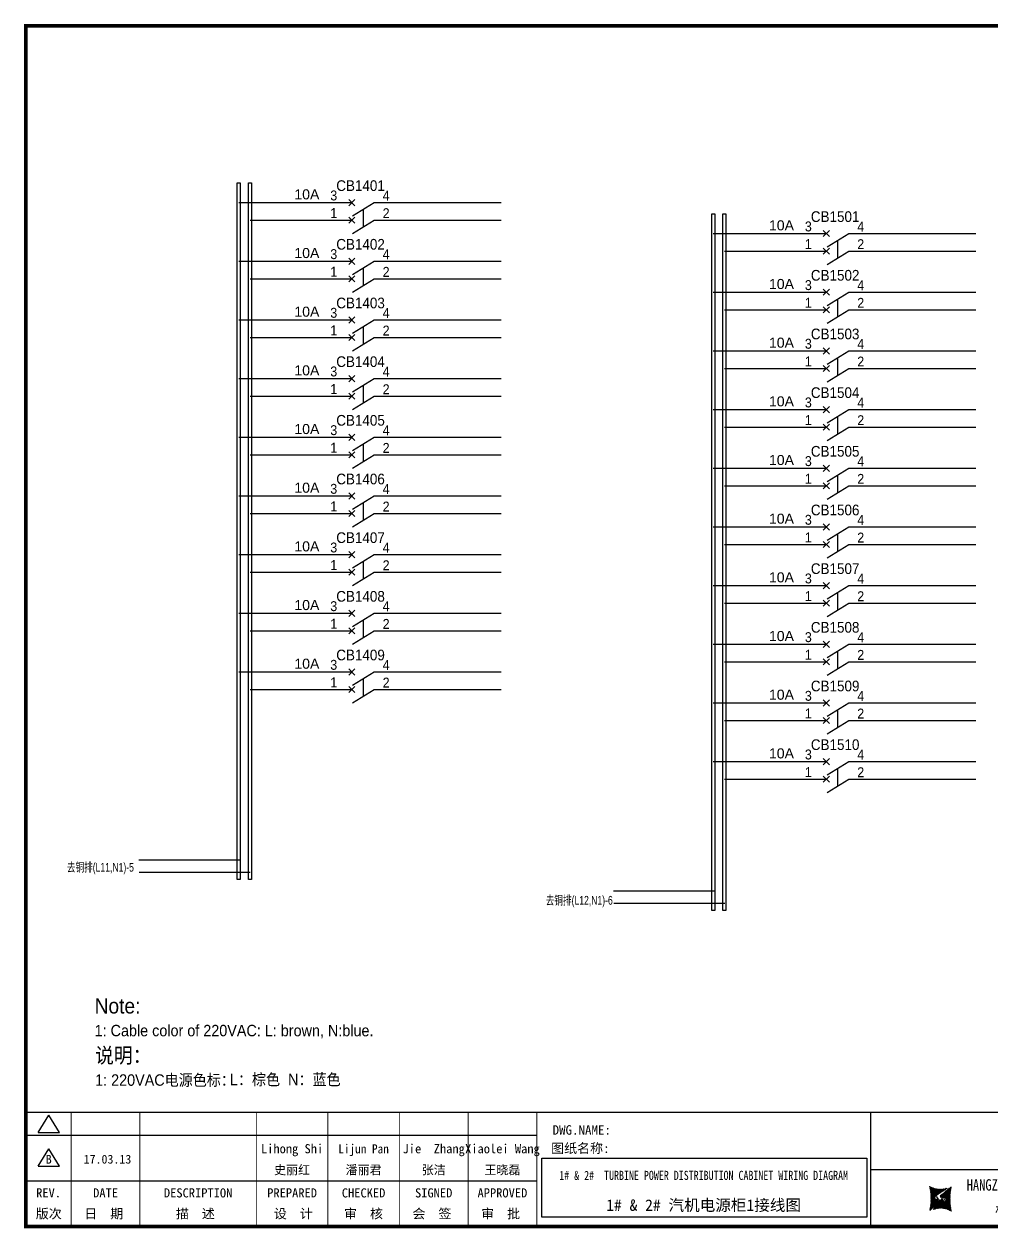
# Model space of a CAD drawing. Extents: x 81444 to 119867, y -54538 to -28747.
# Drawn here: x 101457 to 103995, y -41299 to -38137 of the extents above; entities that cross this region are included whole.
import ezdxf
from ezdxf.enums import TextEntityAlignment as Align
from ezdxf.lldxf.tags import DXFTag

# ---------------------------------------------------------------- set-up
doc = ezdxf.new("R2010")
doc.units = 0
doc.header["$LTSCALE"] = 100
doc.header["$MEASUREMENT"] = 0
for name, color, linetype in [('t', 1, 'Continuous'), ('标准图框及表格', 7, 'Continuous'), ('空气开关', 7, 'Continuous')]:
    doc.layers.add(name, color=color, linetype=linetype)
doc.styles.add('HZ', font='arial.ttf', dxfattribs={"width": 0.7})
doc.styles.get("Standard").update_dxf_attribs({"font": ''})
doc.styles.get('Standard').set_extended_font_data('SimSun')
tags = doc.linetypes.add('CENTER', pattern=[2, 1.25, -0.25, 0.25, -0.25]).pattern_tags.tags
tags[10:11] = [DXFTag(74, 4), DXFTag(75, 0), DXFTag(340, '0'), DXFTag(46, 1.0), DXFTag(50, 0.0), DXFTag(44, 0.0), DXFTag(45, 0.0)]
tags[8:9] = [DXFTag(74, 4), DXFTag(75, 0), DXFTag(340, '0'), DXFTag(46, 1.0), DXFTag(50, 0.0), DXFTag(44, 0.0), DXFTag(45, 0.0)]
tags[6:7] = [DXFTag(74, 4), DXFTag(75, 0), DXFTag(340, '0'), DXFTag(46, 1.0), DXFTag(50, 0.0), DXFTag(44, 0.0), DXFTag(45, 0.0)]
tags[4:5] = [DXFTag(74, 4), DXFTag(75, 0), DXFTag(340, '0'), DXFTag(46, 1.0), DXFTag(50, 0.0), DXFTag(44, 0.0), DXFTag(45, 0.0)]
pattern_1 = [(45, (0, 0), (-0.736262898216564, 0.7362628982165641), [])]

# ---------------------------------------------------------------- blocks, each defined once
blk = doc.blocks.new('供电端子')
at = {"style": 'HZ', "width": 0.7}
blk.add_attdef('供电端子', (0, 0), '', height=17, dxfattribs=at)
blk = doc.blocks.new('图框')
at = {"layer": '标准图框及表格'}
h = blk.add_hatch(dxfattribs=at)
h.set_pattern_fill('ANSI31', color=5, scale=8.329863809039892, style=0)
h.set_pattern_definition(pattern_1)
edge = h.paths.add_edge_path()
edge.add_arc((2399.257256036391, -2998.153851416566), 55.18534773488954, 238.1092081981581, 291.6531626184834)
edge.add_line((2419.619937407027, -3049.445018414634), (2388.525499730735, -3070.242821799802))
edge.add_arc((2238.907377712399, -3078.328790578547), 135.3602868968974, 346.3915348661821, 374.2500326978034)
edge.add_line((2370.467593623529, -3110.177132109857), (2397.50623789792, -3087.85242802291))
edge.add_line((2391.339199201146, -3080.281448750429), (2396.143986595598, -3080.898839897796))
edge.add_spline(control_points=[(2397.470018868538, -3087.887634953957), (2398.35948137939, -3087.023080631327), (2399.970992452319, -3085.456697735681), (2399.869182150054, -3081.252294174519), (2397.426500162081, -3081.012803431273), (2396.121921064187, -3080.884897048199)], knot_values=[0, 0, 0, 0, 6.844331067525468, 12.40042740766005, 18.76924275352248, 18.76924275352248, 18.76924275352248, 18.76924275352248], weights=[1, 1, 1, 1, 1, 1], degree=3, periodic=0)
edge.add_spline(control_points=[(2388.515363058686, -3070.265433304907), (2387.789374929038, -3070.86905758363), (2386.478198365832, -3071.959237952229), (2385.544096281083, -3073.38263759949), (2385.127199159644, -3074.017912079413)], knot_values=[0, 0, 0, 0, 5.253673658024614, 9.488438564008057, 9.488438564008057, 9.488438564008057, 9.488438564008057], weights=[1, 1, 1, 1, 1], degree=3, periodic=0)
edge.add_spline(control_points=[(2386.272665588534, -3072.281716856574), (2385.721471206634, -3072.905523096015), (2384.632427465753, -3074.386714445929), (2384.912828655535, -3077.72895088909), (2387.858851342782, -3079.895552619193), (2390.185443934519, -3080.145534927004), (2391.314573401905, -3080.266855002868)], knot_values=[10.66597461496156, 10.66597461496156, 10.66597461496156, 10.66597461496156, 18.97770399508879, 28.89455822145742, 41.119553648298, 52.64692538081317, 52.64692538081317, 52.64692538081317, 52.64692538081317], weights=[1, 1, 1, 1, 1, 1, 1], degree=3, periodic=0)
h = blk.add_hatch(dxfattribs=at)
h.set_pattern_fill('ANSI31', color=3, scale=8.329863809039892, style=0)
h.set_pattern_definition(pattern_1)
edge = h.paths.add_edge_path()
edge.add_line((2402.469732125144, -3075.776359090531), (2407.706041465404, -3076.440586092609))
edge.add_spline(control_points=[(2401.044493204623, -3068.769946203269), (2400.155030693568, -3069.634500525768), (2398.543519620813, -3071.200883421574), (2398.645329922932, -3075.40528698259), (2401.088011911052, -3075.644777725895), (2402.392591008975, -3075.772684108895)], knot_values=[0, 0, 0, 0, 6.844331067526932, 12.40042740766158, 18.76924275352342, 18.76924275352342, 18.76924275352342, 18.76924275352342], weights=[1, 1, 1, 1, 1, 1], degree=3, periodic=0)
edge.add_line((2428.046918449632, -3046.480449047325), (2401.008274175249, -3068.805153134272))
edge.add_spline(control_points=[(2412.625169549749, -3083.918607966574), (2413.015644598316, -3083.422785431954), (2413.86377905187, -3082.052674005965), (2413.601683417044, -3078.928630268005), (2410.655660730175, -3076.762028538062), (2408.329068138031, -3076.512046230251), (2407.199938671052, -3076.390726154226)], knot_values=[12.65408913243743, 12.65408913243743, 12.65408913243743, 12.65408913243743, 18.97770399508879, 28.89455822145742, 41.119553648298, 52.64692538081317, 52.64692538081317, 52.64692538081317, 52.64692538081317], weights=[1, 1, 1, 1, 1, 1, 1], degree=3, periodic=0)
edge.add_line((2411.626283690712, -3084.975693399283), (2412.781242849298, -3083.732051979769))
edge.add_line((2410.021343801694, -3086.399138189481), (2411.626283690712, -3084.975693399414))
edge.add_line((2378.894574665755, -3107.212562742519), (2409.989012342048, -3086.414759357351))
edge.add_arc((2399.257256036391, -3158.503729740543), 55.18534773488965, 58.10920819815809, 111.6531626184834)
edge.add_arc((2559.607134360383, -3078.328790578547), 135.360286896897, 166.3915348661823, 194.2500326978024)
at = {"color": 7}
for p, q in [((2215.642035047145, -2851.581424744189), (2215.642035047145, -3151.581424744189)), ((3115.642035047145, -2851.581424744189), (3115.642035047145, -3151.581424744189)), ((0, -2911.581424744189), (1340.158172602998, -2911.581424744189)), ((2215.642035047145, -3001.581424744189), (3115.642035047145, -3001.581424744189)), ((3115.642035047145, -3001.581424744189), (4115.642035047145, -3001.581424744189)), ((3791.785572043125, -3001.581424744189), (3791.785572043125, -3151.581424744189)), ((0, -3031.581424744189), (1340.158172602998, -3031.581424744189)), ((4115.642035047145, -3076.581424744189), (3115.642035047145, -3076.581424744189))]:
    blk.add_line(p, q, dxfattribs=at)
at = {"color": 7, "const_width": 3}
blk.add_lwpolyline([(4115.642035047145, -2851.581424744189), (0, -2851.581424744189)], dxfattribs=at)
at = {"layer": 't', "color": 7}
for p, q in [((31.94938321653171, -2904.992613363662), (59.89920926059131, -2859.122325316828)), ((87.8490353046218, -2904.992613363662), (59.89920926059131, -2859.122325316828)), ((31.94938321653171, -2904.992613363662), (87.8490353046218, -2904.992613363662)), ((31.94938321653171, -2992.977239491032), (59.89920926059131, -2947.106951444141)), ((87.8490353046218, -2992.977239491032), (59.89920926059131, -2947.106951444141)), ((31.94938321653171, -2992.977239491032), (87.8490353046218, -2992.977239491032))]:
    blk.add_line(p, q, dxfattribs=at)
at = {"layer": 't', "color": 7, "const_width": 9.61519705431492}
blk.add_lwpolyline([(4115.642035047145, -3151.581424744189), (4115.642035047145, 0), (0, 0), (0, -3151.581424744189)], close=True, dxfattribs=at)
at = {"layer": 't', "color": 7, "const_width": 2.40379926357873}
for points in [[(118.7653193609731, -2852.783324375967), (118.7653193609731, -3151.581424744189)], [(299.0502641293569, -2852.783324375967), (299.0502641293569, -3151.581424744189)], [(604.3883150879992, -2852.783324375967), (604.3883150879992, -3156.41304604568)], [(791.9882990770857, -2852.783324375967), (791.9882990770857, -3156.41304604568)], [(979.588283066143, -2852.783324375967), (979.588283066143, -3156.41304604568)], [(1159.873227834585, -2852.783324375967), (1159.873227834585, -3156.41304604568)], [(1340.158172602998, -2852.783324375967), (1340.158172602998, -3156.41304604568)]]:
    blk.add_lwpolyline(points, dxfattribs=at)
at = {"color": 7, "linetype": 'CENTER'}
for s, height, p in [('图纸编号：', 24, (3125.2212882557, -3066.664538382978)), ('杭州和利时自动化有限公司', 27, (2542.549152440595, -3121.114498389041)), ('文档号：', 24, (3124.032392707933, -3138.728717091954))]:
    blk.add_text(s, height=height, dxfattribs=at).set_placement(p)
at = {"color": 7, "flags": 8}
for tag, p, height in [('DWG.NAME:', (1381.636459220965, -2910.37952511241), 25), ('PROJECTNAME:', (3125.480185663539, -2912.807924402037), 24), ('PROJECTNAME：', (3339.10867075545, -2913.108539231762), 25), ('DWG.NO.:', (3128.186172261583, -3030.402470643486), 24), ('图纸编号', (3315.362718925957, -3052.404678158069), 24), ('FILENO.:', (3128.672545599984, -3106.104124450346), 24), ('文档号', (3317.726365529132, -3124.132485953713), 24)]:
    blk.add_attdef(tag, p, '', height=height, dxfattribs=at)
for tag, height, p in [('RENLIU', 24, (698.1883070825425, -2950.380597809435)), ('SHUFENWANG', 24, (885.7882910716289, -2950.380597809435)), ('FANGHOU', 24, (1069.730755450379, -2950.380597809435)), ('DANDANLI', 24, (1250.015700218792, -2950.380597809435)), ('A', 23, (59.89920926059131, -2974.881554149018)), ('设计时间', 23, (213.8658221408186, -2974.881554149018)), ('刘仁', 23, (698.1883070825425, -3002.188376027443)), ('王姝芬', 23, (885.7882910716289, -3002.188376027443)), ('侯方', 23, (1069.730755450379, -3002.188376027443)), ('李丹丹', 23, (1250.015700218792, -3002.188376027443)), ('#10STATIONONTROLCABINETCOVER', 30, (1777.900103825072, -3017.182374560078)), ('PAGEXOFX', 24, (3953.713803545135, -3039.081424744189)), ('REV.', 24, (59.38265968048654, -3063.048954873535)), ('DATE', 24, (208.907791745165, -3063.048954873535)), ('DESCRIPTION', 24, (451.7192896086781, -3063.048954873535)), ('PREPARED', 24, (698.1883070825425, -3063.048954873535)), ('CHECKED', 24, (885.7882910716144, -3063.048954873535)), ('SIGNED', 24, (1069.730755450364, -3063.048954873535)), ('APPROVED', 24, (1250.015700218792, -3063.048954873535)), ('图纸名称', 30, (1777.900103825072, -3094.695064044037)), ('第几页共几页', 24, (3953.713803545135, -3114.081424744189))]:
    blk.add_attdef(tag, text='', height=height, dxfattribs=at).set_placement(p, align=Align.MIDDLE)
for tag, p in [('图纸名称:', (1377.81237181677, -2965.923337057193)), ('项目名称：', (3121.562334825969, -2984.305160940257)), ('项目名称：', (3325.036680579346, -2984.305160940257))]:
    blk.add_attdef(tag, text='', height=25, dxfattribs=at).set_placement(p, align=Align.BOTTOM_LEFT)
at = {"color": 7, "width": 0.8, "flags": 8}
blk.add_attdef('HANGZHOUHOLLYSYSAUTOMATIONCO.,LTD.', text='', height=24, dxfattribs=at).set_placement((2770.082304289484, -3045.714803244191), align=Align.MIDDLE)
at = {"layer": 't', "color": 7}
for s, p in [('版次', (59.89920926059131, -3117.600441270843)), ('日  期', (204.1999693705875, -3117.600441270843)), ('描  述', (444.4895954714448, -3117.600441270843)), ('设  计', (701.4970341851513, -3117.600441270843)), ('审  核', (885.5947788425256, -3117.600441270843)), ('会  签', (1065.022933075787, -3117.600441270843)), ('审  批', (1245.3078778442, -3117.600441270843))]:
    blk.add_text(s, height=25, dxfattribs=at).set_placement(p, align=Align.MIDDLE_CENTER)
at = {"layer": '标准图框及表格', "color": 5, "style": 'HZ'}
for s, p in [('pgqh', (2373.884875617339, -3059.677228196226)), ('hollilas', (2374.051901626051, -3085.968484618272))]:
    blk.add_text(s, height=5.205656721233694, dxfattribs=at).set_placement(p)
at = {"layer": '标准图框及表格', "color": 3, "style": 'HZ'}
for s, height, p in [('auto', 8.676094535389492, (2400.907127263781, -3074.200036411981)), ('hollysys', 4.338047267694746, (2402.5381050141, -3099.731461394062))]:
    blk.add_text(s, height=height, dxfattribs=at).set_placement(p)

msp = doc.modelspace()

# ---------------------------------------------------------------- linework, layer by layer
at = {"color": 43}
for p, q in [((102019.5093074086, -38605.18934319676), (102316.1739210378, -38605.18934319676)), ((102374.727652349, -38605.18934319676), (102708.4231144952, -38605.18934319676)), ((103264.572874324, -38686.52384949286), (103561.2374879533, -38686.52384949286)), ((103619.7912192644, -38686.52384949286), (103953.4866814107, -38686.52384949286)), ((102019.5093074086, -38759.18934319676), (102316.1739210378, -38759.18934319676)), ((102374.727652349, -38759.18934319676), (102708.4231144952, -38759.18934319676)), ((103264.572874324, -38840.52384949286), (103561.2374879533, -38840.52384949286)), ((103619.7912192644, -38840.52384949286), (103953.4866814107, -38840.52384949286)), ((102019.5093074086, -38913.18934319676), (102316.1739210378, -38913.18934319676)), ((102374.727652349, -38913.18934319676), (102708.4231144952, -38913.18934319676)), ((103264.572874324, -38994.52384949286), (103561.2374879533, -38994.52384949286)), ((103619.7912192644, -38994.52384949286), (103953.4866814107, -38994.52384949286)), ((102019.5093074086, -39067.18934319676), (102316.1739210378, -39067.18934319676)), ((102374.727652349, -39067.18934319676), (102708.4231144952, -39067.18934319676)), ((103264.572874324, -39148.52384949286), (103561.2374879533, -39148.52384949286)), ((103619.7912192644, -39148.52384949286), (103953.4866814107, -39148.52384949286)), ((102019.5093074086, -39221.18934319676), (102316.1739210378, -39221.18934319676)), ((102374.727652349, -39221.18934319676), (102708.4231144952, -39221.18934319676)), ((103264.572874324, -39302.52384949286), (103561.2374879533, -39302.52384949286)), ((103619.7912192644, -39302.52384949286), (103953.4866814107, -39302.52384949286)), ((102019.5093074086, -39375.18934319676), (102316.1739210378, -39375.18934319676)), ((102374.727652349, -39375.18934319676), (102708.4231144952, -39375.18934319676)), ((103264.572874324, -39456.52384949286), (103561.2374879533, -39456.52384949286)), ((103619.7912192644, -39456.52384949286), (103953.4866814107, -39456.52384949286)), ((102019.5093074086, -39529.18934319676), (102316.1739210378, -39529.18934319676)), ((102374.727652349, -39529.18934319676), (102708.4231144952, -39529.18934319676)), ((103264.572874324, -39610.52384949286), (103561.2374879533, -39610.52384949286)), ((103619.7912192644, -39610.52384949286), (103953.4866814107, -39610.52384949286)), ((102019.5093074086, -39683.18934319676), (102316.1739210378, -39683.18934319676)), ((102374.727652349, -39683.18934319676), (102708.4231144952, -39683.18934319676)), ((103264.572874324, -39764.52384949286), (103561.2374879533, -39764.52384949286)), ((103619.7912192644, -39764.52384949286), (103953.4866814107, -39764.52384949286)), ((102019.5093074086, -39837.18934319676), (102316.1739210378, -39837.18934319676)), ((102374.727652349, -39837.18934319676), (102708.4231144952, -39837.18934319676)), ((103264.572874324, -39918.52384949286), (103561.2374879533, -39918.52384949286)), ((103619.7912192644, -39918.52384949286), (103953.4866814107, -39918.52384949286)), ((103264.572874324, -40072.52384949286), (103561.2374879533, -40072.52384949286)), ((103619.7912192644, -40072.52384949286), (103953.4866814107, -40072.52384949286)), ((101757.3161210009, -40330.17401503368), (102023.8247601849, -40330.17401503368)), ((103002.3796879164, -40411.50852132979), (103268.8883271004, -40411.50852132979))]:
    msp.add_line(p, q, dxfattribs=at)
at = {"color": 6}
for p, q in [((102324.2657998851, -38613.2812220441), (102308.0820421905, -38597.09746434943)), ((102308.0820421905, -38613.2812220441), (102324.2657998851, -38597.09746434943)), ((102318.2559774128, -38639.97732937439), (102374.727652349, -38605.18934319676)), ((102308.0820421905, -38659.3928574756), (102324.2657998851, -38643.20909978093)), ((102324.2657998851, -38659.3928574756), (102308.0820421905, -38643.20909978093)), ((102318.2559774128, -38686.08896480589), (102374.727652349, -38651.30097862826)), ((103569.3293668006, -38694.6157283402), (103553.1456091059, -38678.43197064553)), ((103553.1456091059, -38694.6157283402), (103569.3293668006, -38678.43197064553)), ((103563.3195443283, -38721.31183567049), (103619.7912192644, -38686.52384949286)), ((103553.1456091059, -38740.7273637717), (103569.3293668006, -38724.54360607703)), ((103569.3293668006, -38740.7273637717), (103553.1456091059, -38724.54360607703)), ((103563.3195443283, -38767.423471102), (103619.7912192644, -38732.63548492437)), ((102324.2657998851, -38767.2812220441), (102308.0820421905, -38751.09746434943)), ((102308.0820421905, -38767.2812220441), (102324.2657998851, -38751.09746434943)), ((102318.2559774128, -38793.97732937439), (102374.727652349, -38759.18934319676)), ((102324.2657998851, -38813.3928574756), (102308.0820421905, -38797.20909978093)), ((102308.0820421905, -38813.3928574756), (102324.2657998851, -38797.20909978093)), ((102318.2559774128, -38840.08896480589), (102374.727652349, -38805.30097862826)), ((103569.3293668006, -38848.6157283402), (103553.1456091059, -38832.43197064553)), ((103553.1456091059, -38848.6157283402), (103569.3293668006, -38832.43197064553)), ((103563.3195443283, -38875.31183567049), (103619.7912192644, -38840.52384949286)), ((103569.3293668006, -38894.7273637717), (103553.1456091059, -38878.54360607703)), ((103553.1456091059, -38894.7273637717), (103569.3293668006, -38878.54360607703)), ((103563.3195443283, -38921.423471102), (103619.7912192644, -38886.63548492437)), ((102308.0820421905, -38921.2812220441), (102324.2657998851, -38905.09746434943)), ((102324.2657998851, -38921.2812220441), (102308.0820421905, -38905.09746434943)), ((102318.2559774128, -38947.97732937439), (102374.727652349, -38913.18934319676)), ((102308.0820421905, -38967.3928574756), (102324.2657998851, -38951.20909978093)), ((102324.2657998851, -38967.3928574756), (102308.0820421905, -38951.20909978093)), ((102318.2559774128, -38994.08896480589), (102374.727652349, -38959.30097862826)), ((103553.1456091059, -39002.6157283402), (103569.3293668006, -38986.43197064553)), ((103569.3293668006, -39002.6157283402), (103553.1456091059, -38986.43197064553)), ((103563.3195443283, -39029.31183567049), (103619.7912192644, -38994.52384949286)), ((103553.1456091059, -39048.7273637717), (103569.3293668006, -39032.54360607703)), ((103569.3293668006, -39048.7273637717), (103553.1456091059, -39032.54360607703)), ((103563.3195443283, -39075.423471102), (103619.7912192644, -39040.63548492437)), ((102324.2657998851, -39075.2812220441), (102308.0820421905, -39059.09746434943)), ((102308.0820421905, -39075.2812220441), (102324.2657998851, -39059.09746434943)), ((102318.2559774128, -39101.97732937439), (102374.727652349, -39067.18934319676)), ((102324.2657998851, -39121.3928574756), (102308.0820421905, -39105.20909978093)), ((102308.0820421905, -39121.3928574756), (102324.2657998851, -39105.20909978093)), ((102318.2559774128, -39148.08896480589), (102374.727652349, -39113.30097862826)), ((103569.3293668006, -39156.6157283402), (103553.1456091059, -39140.43197064553)), ((103553.1456091059, -39156.6157283402), (103569.3293668006, -39140.43197064553)), ((103563.3195443283, -39183.31183567049), (103619.7912192644, -39148.52384949286)), ((102308.0820421905, -39229.2812220441), (102324.2657998851, -39213.09746434943)), ((102324.2657998851, -39229.2812220441), (102308.0820421905, -39213.09746434943)), ((103569.3293668006, -39202.7273637717), (103553.1456091059, -39186.54360607703)), ((103553.1456091059, -39202.7273637717), (103569.3293668006, -39186.54360607703)), ((103563.3195443283, -39229.423471102), (103619.7912192644, -39194.63548492437)), ((102318.2559774128, -39255.97732937439), (102374.727652349, -39221.18934319676)), ((102308.0820421905, -39275.3928574756), (102324.2657998851, -39259.20909978093)), ((102324.2657998851, -39275.3928574756), (102308.0820421905, -39259.20909978093)), ((102318.2559774128, -39302.08896480589), (102374.727652349, -39267.30097862826)), ((103553.1456091059, -39310.6157283402), (103569.3293668006, -39294.43197064553)), ((103569.3293668006, -39310.6157283402), (103553.1456091059, -39294.43197064553)), ((103563.3195443283, -39337.31183567049), (103619.7912192644, -39302.52384949286)), ((102324.2657998851, -39383.2812220441), (102308.0820421905, -39367.09746434943)), ((102308.0820421905, -39383.2812220441), (102324.2657998851, -39367.09746434943)), ((103553.1456091059, -39356.7273637717), (103569.3293668006, -39340.54360607703)), ((103569.3293668006, -39356.7273637717), (103553.1456091059, -39340.54360607703)), ((103563.3195443283, -39383.423471102), (103619.7912192644, -39348.63548492437)), ((102318.2559774128, -39409.97732937439), (102374.727652349, -39375.18934319676)), ((102324.2657998851, -39429.3928574756), (102308.0820421905, -39413.20909978093)), ((102308.0820421905, -39429.3928574756), (102324.2657998851, -39413.20909978093)), ((102318.2559774128, -39456.08896480589), (102374.727652349, -39421.30097862826)), ((103569.3293668006, -39464.6157283402), (103553.1456091059, -39448.43197064553)), ((103553.1456091059, -39464.6157283402), (103569.3293668006, -39448.43197064553)), ((103563.3195443283, -39491.31183567049), (103619.7912192644, -39456.52384949286)), ((103569.3293668006, -39510.7273637717), (103553.1456091059, -39494.54360607703)), ((103553.1456091059, -39510.7273637717), (103569.3293668006, -39494.54360607703)), ((102324.2657998851, -39537.2812220441), (102308.0820421905, -39521.09746434943)), ((102308.0820421905, -39537.2812220441), (102324.2657998851, -39521.09746434943)), ((102318.2559774128, -39563.97732937439), (102374.727652349, -39529.18934319676)), ((103563.3195443283, -39537.423471102), (103619.7912192644, -39502.63548492437)), ((102324.2657998851, -39583.3928574756), (102308.0820421905, -39567.20909978093)), ((102308.0820421905, -39583.3928574756), (102324.2657998851, -39567.20909978093)), ((102318.2559774128, -39610.08896480589), (102374.727652349, -39575.30097862826)), ((103569.3293668006, -39618.6157283402), (103553.1456091059, -39602.43197064553)), ((103553.1456091059, -39618.6157283402), (103569.3293668006, -39602.43197064553)), ((103563.3195443283, -39645.31183567049), (103619.7912192644, -39610.52384949286)), ((103569.3293668006, -39664.7273637717), (103553.1456091059, -39648.54360607703)), ((103553.1456091059, -39664.7273637717), (103569.3293668006, -39648.54360607703)), ((103563.3195443283, -39691.423471102), (103619.7912192644, -39656.63548492437)), ((102308.0820421905, -39691.2812220441), (102324.2657998851, -39675.09746434943)), ((102324.2657998851, -39691.2812220441), (102308.0820421905, -39675.09746434943)), ((102318.2559774128, -39717.97732937439), (102374.727652349, -39683.18934319676)), ((102308.0820421905, -39737.3928574756), (102324.2657998851, -39721.20909978093)), ((102324.2657998851, -39737.3928574756), (102308.0820421905, -39721.20909978093)), ((102318.2559774128, -39764.08896480589), (102374.727652349, -39729.30097862826)), ((103553.1456091059, -39772.6157283402), (103569.3293668006, -39756.43197064553)), ((103569.3293668006, -39772.6157283402), (103553.1456091059, -39756.43197064553)), ((103563.3195443283, -39799.31183567049), (103619.7912192644, -39764.52384949286)), ((103553.1456091059, -39818.7273637717), (103569.3293668006, -39802.54360607703)), ((103569.3293668006, -39818.7273637717), (103553.1456091059, -39802.54360607703)), ((103563.3195443283, -39845.423471102), (103619.7912192644, -39810.63548492437)), ((102324.2657998851, -39845.2812220441), (102308.0820421905, -39829.09746434943)), ((102308.0820421905, -39845.2812220441), (102324.2657998851, -39829.09746434943)), ((102318.2559774128, -39871.97732937439), (102374.727652349, -39837.18934319676)), ((102324.2657998851, -39891.3928574756), (102308.0820421905, -39875.20909978093)), ((102308.0820421905, -39891.3928574756), (102324.2657998851, -39875.20909978093)), ((102318.2559774128, -39918.08896480589), (102374.727652349, -39883.30097862826)), ((103569.3293668006, -39926.6157283402), (103553.1456091059, -39910.43197064553)), ((103553.1456091059, -39926.6157283402), (103569.3293668006, -39910.43197064553)), ((103563.3195443283, -39953.31183567049), (103619.7912192644, -39918.52384949286)), ((103569.3293668006, -39972.7273637717), (103553.1456091059, -39956.54360607703)), ((103553.1456091059, -39972.7273637717), (103569.3293668006, -39956.54360607703)), ((103563.3195443283, -39999.423471102), (103619.7912192644, -39964.63548492437)), ((103569.3293668006, -40080.6157283402), (103553.1456091059, -40064.43197064553)), ((103553.1456091059, -40080.6157283402), (103569.3293668006, -40064.43197064553)), ((103563.3195443283, -40107.31183567049), (103619.7912192644, -40072.52384949286)), ((103569.3293668006, -40126.7273637717), (103553.1456091059, -40110.54360607703)), ((103553.1456091059, -40126.7273637717), (103569.3293668006, -40110.54360607703)), ((103563.3195443283, -40153.423471102), (103619.7912192644, -40118.63548492437))]:
    msp.add_line(p, q, dxfattribs=at)
at = {"color": 5}
for p, q in [((102049.2093074086, -38651.30097862826), (102316.1739210378, -38651.30097862826)), ((102374.727652349, -38651.30097862826), (102707.83346483, -38651.30097862826)), ((103294.2728743241, -38732.63548492437), (103561.2374879533, -38732.63548492437)), ((103619.7912192644, -38732.63548492437), (103952.8970317455, -38732.63548492437)), ((102049.2093074086, -38805.30097862826), (102316.1739210378, -38805.30097862826)), ((102374.727652349, -38805.30097862826), (102707.83346483, -38805.30097862826)), ((103294.2728743241, -38886.63548492437), (103561.2374879533, -38886.63548492437)), ((103619.7912192644, -38886.63548492437), (103952.8970317455, -38886.63548492437)), ((102049.2093074086, -38959.30097862826), (102316.1739210378, -38959.30097862826)), ((102374.727652349, -38959.30097862826), (102707.83346483, -38959.30097862826)), ((103294.2728743241, -39040.63548492437), (103561.2374879533, -39040.63548492437)), ((103619.7912192644, -39040.63548492437), (103952.8970317455, -39040.63548492437)), ((102049.2093074086, -39113.30097862826), (102316.1739210378, -39113.30097862826)), ((102374.727652349, -39113.30097862826), (102707.83346483, -39113.30097862826)), ((103294.2728743241, -39194.63548492437), (103561.2374879533, -39194.63548492437)), ((103619.7912192644, -39194.63548492437), (103952.8970317455, -39194.63548492437)), ((102049.2093074086, -39267.30097862826), (102316.1739210378, -39267.30097862826)), ((102374.727652349, -39267.30097862826), (102707.83346483, -39267.30097862826)), ((103294.2728743241, -39348.63548492437), (103561.2374879533, -39348.63548492437)), ((103619.7912192644, -39348.63548492437), (103952.8970317455, -39348.63548492437)), ((102049.2093074086, -39421.30097862826), (102316.1739210378, -39421.30097862826)), ((102374.727652349, -39421.30097862826), (102707.83346483, -39421.30097862826)), ((103294.2728743241, -39502.63548492437), (103561.2374879533, -39502.63548492437)), ((103619.7912192644, -39502.63548492437), (103952.8970317455, -39502.63548492437)), ((102049.2093074086, -39575.30097862826), (102316.1739210378, -39575.30097862826)), ((102374.727652349, -39575.30097862826), (102707.83346483, -39575.30097862826)), ((103294.2728743241, -39656.63548492437), (103561.2374879533, -39656.63548492437)), ((103619.7912192644, -39656.63548492437), (103952.8970317455, -39656.63548492437)), ((102049.2093074086, -39729.30097862826), (102316.1739210378, -39729.30097862826)), ((102374.727652349, -39729.30097862826), (102707.83346483, -39729.30097862826)), ((103294.2728743241, -39810.63548492437), (103561.2374879533, -39810.63548492437)), ((103619.7912192644, -39810.63548492437), (103952.8970317455, -39810.63548492437)), ((102049.2093074086, -39883.30097862826), (102316.1739210378, -39883.30097862826)), ((102374.727652349, -39883.30097862826), (102707.83346483, -39883.30097862826)), ((103294.2728743241, -39964.63548492437), (103561.2374879533, -39964.63548492437)), ((103619.7912192644, -39964.63548492437), (103952.8970317455, -39964.63548492437)), ((103294.2728743241, -40118.63548492437), (103561.2374879533, -40118.63548492437)), ((103619.7912192644, -40118.63548492437), (103952.8970317455, -40118.63548492437)), ((101758.7796552427, -40362.60628810247), (102049.3775868253, -40362.60628810247)), ((103003.8432221582, -40443.94079439857), (103294.4411537407, -40443.94079439857))]:
    msp.add_line(p, q, dxfattribs=at)
at = {"color": 43}
for points in [[(102023.4965937322, -38553.48934319678), (102023.4965937322, -40382.31732063084), (102015.6593074086, -40382.31732063084), (102015.6593074086, -38553.48934319678)], [(103268.5601606477, -38634.82384949288), (103268.5601606477, -40463.65182692694), (103260.7228743241, -40463.65182692694), (103260.7228743241, -38634.82384949288)]]:
    msp.add_lwpolyline(points, close=True, dxfattribs=at)
at = {"color": 5}
for points in [[(102052.6465937322, -38553.48934319678), (102052.6465937322, -40382.31732063084), (102044.8093074085, -40382.31732063084), (102044.8093074085, -38553.48934319678)], [(103297.7101606477, -38634.82384949288), (103297.7101606477, -40463.65182692694), (103289.872874324, -40463.65182692694), (103289.872874324, -38634.82384949288)]]:
    msp.add_lwpolyline(points, close=True, dxfattribs=at)
at = {"color": 1}
msp.add_lwpolyline([(102814.9016762223, -41113.72265671054), (103667.4187562214, -41113.72265671054), (103667.4187562214, -41268.67694909972), (102814.9016762223, -41268.67694909972)], close=True, dxfattribs=at)
at = {"layer": '空气开关', "color": 6}
for p, q in [((102346.4918148809, -38668.69497171706), (102346.4918148809, -38622.58333628559)), ((103591.5553817964, -38750.02947801317), (103591.5553817964, -38703.91784258169)), ((102346.4918148809, -38822.69497171706), (102346.4918148809, -38776.58333628559)), ((103591.5553817964, -38904.02947801317), (103591.5553817964, -38857.91784258169)), ((102346.4918148809, -38976.69497171706), (102346.4918148809, -38930.58333628559)), ((103591.5553817964, -39058.02947801317), (103591.5553817964, -39011.91784258169)), ((102346.4918148809, -39130.69497171706), (102346.4918148809, -39084.58333628559)), ((103591.5553817964, -39212.02947801317), (103591.5553817964, -39165.91784258169)), ((102346.4918148809, -39284.69497171706), (102346.4918148809, -39238.58333628559)), ((103591.5553817964, -39366.02947801317), (103591.5553817964, -39319.91784258169)), ((102346.4918148809, -39438.69497171706), (102346.4918148809, -39392.58333628559)), ((103591.5553817964, -39520.02947801317), (103591.5553817964, -39473.91784258169)), ((102346.4918148809, -39592.69497171706), (102346.4918148809, -39546.58333628559)), ((103591.5553817964, -39674.02947801317), (103591.5553817964, -39627.91784258169)), ((102346.4918148809, -39746.69497171706), (102346.4918148809, -39700.58333628559)), ((103591.5553817964, -39828.02947801317), (103591.5553817964, -39781.91784258169)), ((102346.4918148809, -39900.69497171706), (102346.4918148809, -39854.58333628559)), ((103591.5553817964, -39982.02947801317), (103591.5553817964, -39935.91784258169)), ((103591.5553817964, -40136.02947801317), (103591.5553817964, -40089.91784258169))]:
    msp.add_line(p, q, dxfattribs=at)

# ---------------------------------------------------------------- block references
at = {"color": 1}
ref = msp.add_blockref('图框', (101461.3288345702, -38141.47210821904), dxfattribs=at)
ref.add_attrib('第几页共几页', '第3页 共5页', dxfattribs={"color": 7, "height": 24, "flags": 8}).set_placement((105415.0426381154, -41255.55353296323), align=Align.MIDDLE)
ref.add_attrib('图纸编号', 'BHE-17020007/01 -C0-002-04', (104776.6915534962, -41193.87678637711), dxfattribs={"color": 7, "height": 24, "flags": 8})
ref.add_attrib('文档号', 'B17-P11-008837', (104779.0552000994, -41265.60459417275), dxfattribs={"color": 7, "height": 24, "flags": 8})
ref.add_attrib('图纸名称', '1# & 2# 汽机电源柜1接线图', dxfattribs={"color": 7, "height": 30, "flags": 8}).set_placement((103239.2289383953, -41236.16717226308), align=Align.MIDDLE)
ref.add_attrib('刘仁', '史丽红', dxfattribs={"color": 7, "height": 23, "flags": 8}).set_placement((102159.5171416528, -41143.66048424648), align=Align.MIDDLE)
ref.add_attrib('王姝芬', '潘丽君', dxfattribs={"color": 7, "height": 23, "flags": 8}).set_placement((102347.1171256419, -41143.66048424648), align=Align.MIDDLE)
ref.add_attrib('侯方', '张洁', dxfattribs={"color": 7, "height": 23, "flags": 8}).set_placement((102531.0595900206, -41143.66048424648), align=Align.MIDDLE)
ref.add_attrib('李丹丹', '王晓磊', dxfattribs={"color": 7, "height": 23, "flags": 8}).set_placement((102711.344534789, -41143.66048424648), align=Align.MIDDLE)
ref.add_attrib('设计时间', '17.03.13', dxfattribs={"color": 7, "height": 23, "flags": 8}).set_placement((101675.1946567111, -41116.35366236806), align=Align.MIDDLE)
ref.add_attrib('A', 'B', dxfattribs={"color": 7, "height": 23, "flags": 8}).set_placement((101521.2280438308, -41116.35366236806), align=Align.MIDDLE)
ref.add_attrib('REV.', 'REV.', dxfattribs={"color": 7, "height": 24, "flags": 8}).set_placement((101520.7114942507, -41204.52106309257), align=Align.MIDDLE)
ref.add_attrib('DATE', 'DATE', dxfattribs={"color": 7, "height": 24, "flags": 8}).set_placement((101670.2366263154, -41204.52106309257), align=Align.MIDDLE)
ref.add_attrib('DESCRIBE', 'DESCRIPTION', dxfattribs={"color": 7, "height": 24, "flags": 8}).set_placement((101913.0481241789, -41204.52106309257), align=Align.MIDDLE)
ref.add_attrib('PREPARE', 'PREPARED', dxfattribs={"color": 7, "height": 24, "flags": 8}).set_placement((102159.5171416528, -41204.52106309257), align=Align.MIDDLE)
ref.add_attrib('VERIFY', 'CHECKED', dxfattribs={"color": 7, "height": 24, "flags": 8}).set_placement((102347.1171256418, -41204.52106309257), align=Align.MIDDLE)
ref.add_attrib('SIGN', 'SIGNED', dxfattribs={"color": 7, "height": 24, "flags": 8}).set_placement((102531.0595900206, -41204.52106309257), align=Align.MIDDLE)
ref.add_attrib('APPROVER', 'APPROVED', dxfattribs={"color": 7, "height": 24, "flags": 8}).set_placement((102711.344534789, -41204.52106309257), align=Align.MIDDLE)
ref.add_attrib('RENLIU', 'Lihong Shi', dxfattribs={"color": 7, "height": 24, "flags": 8}).set_placement((102159.5171416528, -41091.85270602848), align=Align.MIDDLE)
ref.add_attrib('SHUFENWANG', 'Lijun Pan', dxfattribs={"color": 7, "height": 24, "width": 0.9, "flags": 8}).set_placement((102347.1171256419, -41091.85270602848), align=Align.MIDDLE)
ref.add_attrib('FANGHOU', 'Jie  Zhang', dxfattribs={"color": 7, "height": 24, "flags": 8}).set_placement((102531.0595900206, -41091.85270602848), align=Align.MIDDLE)
ref.add_attrib('DANDANLI', 'Xiaolei Wang', dxfattribs={"color": 7, "height": 24, "flags": 8}).set_placement((102711.344534789, -41091.85270602848), align=Align.MIDDLE)
ref.add_attrib('DWG.NAME:', 'DWG.NAME:', (102842.9652937912, -41051.85163333145), dxfattribs={"color": 7, "height": 25, "flags": 8})
ref.add_attrib('#10STATIONONTROLCABINETCOVER', '1# & 2#  TURBINE POWER DISTRIBUTION CABINET WIRING DIAGRAM', dxfattribs={"color": 7, "height": 24, "width": 0.8, "flags": 8}).set_placement((103239.2289383953, -41158.65448277911), align=Align.MIDDLE)
ref.add_attrib('图纸名称:', '图纸名称:', dxfattribs={"color": 7, "height": 25, "flags": 8}).set_placement((102839.141206387, -41107.39544527623), align=Align.BOTTOM_LEFT)
ref.add_attrib('HANGZHOUHOLLYSYSAUTOMATIONCO.,LTD', 'HANGZHOU HOLLYSYS AUTOMATION CO.,LTD.', dxfattribs={"color": 7, "height": 30, "width": 0.8, "flags": 8}).set_placement((104231.4111388597, -41187.18691146323), align=Align.MIDDLE)
ref.add_attrib('PROJECTNAME：', 'PROJECT NAME：', (104586.7152568004, -41054.5806474508), dxfattribs={"color": 7, "height": 25, "width": 0.8, "flags": 8})
ref.add_attrib('项目名称：', '项目名称：', dxfattribs={"color": 7, "height": 25, "flags": 8}).set_placement((104582.8911693962, -41125.7772691593), align=Align.BOTTOM_LEFT)
ref.add_attrib('PROJECTNAME：', 'Ethiopia Welkait Sugar Cane Factory Project', (104800.4375053257, -41054.5806474508), dxfattribs={"color": 7, "height": 25, "width": 0.7, "flags": 8})
ref.add_attrib('项目名称：', '埃塞俄比亚瓦尔凯特糖厂4×30MW机组电站DCS', dxfattribs={"color": 7, "height": 25, "flags": 8}).set_placement((104786.3655151496, -41125.7772691593), align=Align.BOTTOM_LEFT)
ref.add_attrib('PAGEXOFX', 'PAGE 3 OF 5', dxfattribs={"color": 7, "height": 24, "flags": 8}).set_placement((105415.0426381154, -41180.55353296323), align=Align.MIDDLE)
ref.add_attrib('DWG.NO.：', 'DWG.NO.：', (104590.7038831902, -41176.06065451856), dxfattribs={"color": 7, "height": 24, "flags": 8})
ref.add_attrib('FILENO.：', 'FILE No.：', (104590.7038831902, -41251.06065451856), dxfattribs={"color": 7, "height": 24, "flags": 8})
ref = msp.add_blockref('供电端子', (102339.1618662608, -38574.72118662593), dxfattribs=dict(xscale=0.9349999999976717, yscale=0.9349999999976717))
ref.add_attrib('供电端子', 'CB1401', dxfattribs={"height": 28.05, "style": 'HZ', "width": 0.9}).set_placement((102339.1618662608, -38574.72118662593), align=Align.CENTER)
ref = msp.add_blockref('供电端子', (102198.3618662608, -38596.72118662593), dxfattribs=dict(xscale=0.9349999999976717, yscale=0.9349999999976717))
ref.add_attrib('供电端子', '10A', dxfattribs={"height": 26.4, "style": 'HZ'}).set_placement((102198.3618662608, -38596.72118662593), align=Align.CENTER)
ref = msp.add_blockref('供电端子', (103584.2254331763, -38656.05569292203), dxfattribs=dict(xscale=0.9349999999976717, yscale=0.9349999999976717))
ref.add_attrib('供电端子', 'CB1501', dxfattribs={"height": 28.05, "style": 'HZ', "width": 0.9}).set_placement((103584.2254331763, -38656.05569292203), align=Align.CENTER)
ref = msp.add_blockref('供电端子', (103443.4254331763, -38678.05569292203), dxfattribs=dict(xscale=0.9349999999976717, yscale=0.9349999999976717))
ref.add_attrib('供电端子', '10A', dxfattribs={"height": 26.4, "style": 'HZ'}).set_placement((103443.4254331763, -38678.05569292203), align=Align.CENTER)
ref = msp.add_blockref('供电端子', (102339.1618662608, -38728.72118662593), dxfattribs=dict(xscale=0.9349999999976717, yscale=0.9349999999976717))
ref.add_attrib('供电端子', 'CB1402', dxfattribs={"height": 28.05, "style": 'HZ', "width": 0.9}).set_placement((102339.1618662608, -38728.72118662593), align=Align.CENTER)
ref = msp.add_blockref('供电端子', (102198.3618662608, -38750.72118662593), dxfattribs=dict(xscale=0.9349999999976717, yscale=0.9349999999976717))
ref.add_attrib('供电端子', '10A', dxfattribs={"height": 26.4, "style": 'HZ'}).set_placement((102198.3618662608, -38750.72118662593), align=Align.CENTER)
ref = msp.add_blockref('供电端子', (103584.2254331763, -38810.05569292203), dxfattribs=dict(xscale=0.9349999999976717, yscale=0.9349999999976717))
ref.add_attrib('供电端子', 'CB1502', dxfattribs={"height": 28.05, "style": 'HZ', "width": 0.9}).set_placement((103584.2254331763, -38810.05569292203), align=Align.CENTER)
ref = msp.add_blockref('供电端子', (103443.4254331763, -38832.05569292203), dxfattribs=dict(xscale=0.9349999999976717, yscale=0.9349999999976717))
ref.add_attrib('供电端子', '10A', dxfattribs={"height": 26.4, "style": 'HZ'}).set_placement((103443.4254331763, -38832.05569292203), align=Align.CENTER)
ref = msp.add_blockref('供电端子', (102339.1618662608, -38882.72118662593), dxfattribs=dict(xscale=0.9349999999976717, yscale=0.9349999999976717))
ref.add_attrib('供电端子', 'CB1403', dxfattribs={"height": 28.05, "style": 'HZ', "width": 0.9}).set_placement((102339.1618662608, -38882.72118662593), align=Align.CENTER)
ref = msp.add_blockref('供电端子', (102198.3618662608, -38904.72118662593), dxfattribs=dict(xscale=0.9349999999976717, yscale=0.9349999999976717))
ref.add_attrib('供电端子', '10A', dxfattribs={"height": 26.4, "style": 'HZ'}).set_placement((102198.3618662608, -38904.72118662593), align=Align.CENTER)
ref = msp.add_blockref('供电端子', (103443.4254331763, -38986.05569292203), dxfattribs=dict(xscale=0.9349999999976717, yscale=0.9349999999976717))
ref.add_attrib('供电端子', '10A', dxfattribs={"height": 26.4, "style": 'HZ'}).set_placement((103443.4254331763, -38986.05569292203), align=Align.CENTER)
ref = msp.add_blockref('供电端子', (103584.2254331763, -38964.05569292203), dxfattribs=dict(xscale=0.9349999999976717, yscale=0.9349999999976717))
ref.add_attrib('供电端子', 'CB1503', dxfattribs={"height": 28.05, "style": 'HZ', "width": 0.9}).set_placement((103584.2254331763, -38964.05569292203), align=Align.CENTER)
ref = msp.add_blockref('供电端子', (102339.1618662608, -39036.72118662593), dxfattribs=dict(xscale=0.9349999999976717, yscale=0.9349999999976717))
ref.add_attrib('供电端子', 'CB1404', dxfattribs={"height": 28.05, "style": 'HZ', "width": 0.9}).set_placement((102339.1618662608, -39036.72118662593), align=Align.CENTER)
ref = msp.add_blockref('供电端子', (102198.3618662608, -39058.72118662593), dxfattribs=dict(xscale=0.9349999999976717, yscale=0.9349999999976717))
ref.add_attrib('供电端子', '10A', dxfattribs={"height": 26.4, "style": 'HZ'}).set_placement((102198.3618662608, -39058.72118662593), align=Align.CENTER)
ref = msp.add_blockref('供电端子', (103443.4254331763, -39140.05569292203), dxfattribs=dict(xscale=0.9349999999976717, yscale=0.9349999999976717))
ref.add_attrib('供电端子', '10A', dxfattribs={"height": 26.4, "style": 'HZ'}).set_placement((103443.4254331763, -39140.05569292203), align=Align.CENTER)
ref = msp.add_blockref('供电端子', (103584.2254331763, -39118.05569292203), dxfattribs=dict(xscale=0.9349999999976717, yscale=0.9349999999976717))
ref.add_attrib('供电端子', 'CB1504', dxfattribs={"height": 28.05, "style": 'HZ', "width": 0.9}).set_placement((103584.2254331763, -39118.05569292203), align=Align.CENTER)
ref = msp.add_blockref('供电端子', (102339.1618662608, -39190.72118662593), dxfattribs=dict(xscale=0.9349999999976717, yscale=0.9349999999976717))
ref.add_attrib('供电端子', 'CB1405', dxfattribs={"height": 28.05, "style": 'HZ', "width": 0.9}).set_placement((102339.1618662608, -39190.72118662593), align=Align.CENTER)
ref = msp.add_blockref('供电端子', (102198.3618662608, -39212.72118662593), dxfattribs=dict(xscale=0.9349999999976717, yscale=0.9349999999976717))
ref.add_attrib('供电端子', '10A', dxfattribs={"height": 26.4, "style": 'HZ'}).set_placement((102198.3618662608, -39212.72118662593), align=Align.CENTER)
ref = msp.add_blockref('供电端子', (103584.2254331763, -39272.05569292203), dxfattribs=dict(xscale=0.9349999999976717, yscale=0.9349999999976717))
ref.add_attrib('供电端子', 'CB1505', dxfattribs={"height": 28.05, "style": 'HZ', "width": 0.9}).set_placement((103584.2254331763, -39272.05569292203), align=Align.CENTER)
ref = msp.add_blockref('供电端子', (103443.4254331763, -39294.05569292203), dxfattribs=dict(xscale=0.9349999999976717, yscale=0.9349999999976717))
ref.add_attrib('供电端子', '10A', dxfattribs={"height": 26.4, "style": 'HZ'}).set_placement((103443.4254331763, -39294.05569292203), align=Align.CENTER)
ref = msp.add_blockref('供电端子', (102198.3618662608, -39366.72118662593), dxfattribs=dict(xscale=0.9349999999976717, yscale=0.9349999999976717))
ref.add_attrib('供电端子', '10A', dxfattribs={"height": 26.4, "style": 'HZ'}).set_placement((102198.3618662608, -39366.72118662593), align=Align.CENTER)
ref = msp.add_blockref('供电端子', (102339.1618662608, -39344.72118662593), dxfattribs=dict(xscale=0.9349999999976717, yscale=0.9349999999976717))
ref.add_attrib('供电端子', 'CB1406', dxfattribs={"height": 28.05, "style": 'HZ', "width": 0.9}).set_placement((102339.1618662608, -39344.72118662593), align=Align.CENTER)
ref = msp.add_blockref('供电端子', (103584.2254331763, -39426.05569292203), dxfattribs=dict(xscale=0.9349999999976717, yscale=0.9349999999976717))
ref.add_attrib('供电端子', 'CB1506', dxfattribs={"height": 28.05, "style": 'HZ', "width": 0.9}).set_placement((103584.2254331763, -39426.05569292203), align=Align.CENTER)
ref = msp.add_blockref('供电端子', (103443.4254331763, -39448.05569292203), dxfattribs=dict(xscale=0.9349999999976717, yscale=0.9349999999976717))
ref.add_attrib('供电端子', '10A', dxfattribs={"height": 26.4, "style": 'HZ'}).set_placement((103443.4254331763, -39448.05569292203), align=Align.CENTER)
ref = msp.add_blockref('供电端子', (102198.3618662608, -39520.72118662593), dxfattribs=dict(xscale=0.9349999999976717, yscale=0.9349999999976717))
ref.add_attrib('供电端子', '10A', dxfattribs={"height": 26.4, "style": 'HZ'}).set_placement((102198.3618662608, -39520.72118662593), align=Align.CENTER)
ref = msp.add_blockref('供电端子', (102339.1618662608, -39498.72118662593), dxfattribs=dict(xscale=0.9349999999976717, yscale=0.9349999999976717))
ref.add_attrib('供电端子', 'CB1407', dxfattribs={"height": 28.05, "style": 'HZ', "width": 0.9}).set_placement((102339.1618662608, -39498.72118662593), align=Align.CENTER)
ref = msp.add_blockref('供电端子', (103584.2254331763, -39580.05569292203), dxfattribs=dict(xscale=0.9349999999976717, yscale=0.9349999999976717))
ref.add_attrib('供电端子', 'CB1507', dxfattribs={"height": 28.05, "style": 'HZ', "width": 0.9}).set_placement((103584.2254331763, -39580.05569292203), align=Align.CENTER)
ref = msp.add_blockref('供电端子', (103443.4254331763, -39602.05569292203), dxfattribs=dict(xscale=0.9349999999976717, yscale=0.9349999999976717))
ref.add_attrib('供电端子', '10A', dxfattribs={"height": 26.4, "style": 'HZ'}).set_placement((103443.4254331763, -39602.05569292203), align=Align.CENTER)
ref = msp.add_blockref('供电端子', (102339.1618662608, -39652.72118662593), dxfattribs=dict(xscale=0.9349999999976717, yscale=0.9349999999976717))
ref.add_attrib('供电端子', 'CB1408', dxfattribs={"height": 28.05, "style": 'HZ', "width": 0.9}).set_placement((102339.1618662608, -39652.72118662593), align=Align.CENTER)
ref = msp.add_blockref('供电端子', (102198.3618662608, -39674.72118662593), dxfattribs=dict(xscale=0.9349999999976717, yscale=0.9349999999976717))
ref.add_attrib('供电端子', '10A', dxfattribs={"height": 26.4, "style": 'HZ'}).set_placement((102198.3618662608, -39674.72118662593), align=Align.CENTER)
ref = msp.add_blockref('供电端子', (103584.2254331763, -39734.05569292203), dxfattribs=dict(xscale=0.9349999999976717, yscale=0.9349999999976717))
ref.add_attrib('供电端子', 'CB1508', dxfattribs={"height": 28.05, "style": 'HZ', "width": 0.9}).set_placement((103584.2254331763, -39734.05569292203), align=Align.CENTER)
at = {"color": 3}
ref = msp.add_blockref('供电端子', (103443.4254331763, -39756.05569292203), dxfattribs=dict(at, xscale=0.9349999999976717, yscale=0.9349999999976717))
ref.add_attrib('供电端子', '10A', dxfattribs={"height": 26.4, "style": 'HZ'}).set_placement((103443.4254331763, -39756.05569292203), align=Align.CENTER)
ref = msp.add_blockref('供电端子', (102339.1618662608, -39806.72118662593), dxfattribs=dict(xscale=0.9349999999976717, yscale=0.9349999999976717))
ref.add_attrib('供电端子', 'CB1409', dxfattribs={"height": 28.05, "style": 'HZ', "width": 0.9}).set_placement((102339.1618662608, -39806.72118662593), align=Align.CENTER)
ref = msp.add_blockref('供电端子', (102198.3618662608, -39828.72118662593), dxfattribs=dict(xscale=0.9349999999976717, yscale=0.9349999999976717))
ref.add_attrib('供电端子', '10A', dxfattribs={"height": 26.4, "style": 'HZ'}).set_placement((102198.3618662608, -39828.72118662593), align=Align.CENTER)
ref = msp.add_blockref('供电端子', (103584.2254331763, -39888.05569292203), dxfattribs=dict(xscale=0.9349999999976717, yscale=0.9349999999976717))
ref.add_attrib('供电端子', 'CB1509', dxfattribs={"height": 28.05, "style": 'HZ', "width": 0.9}).set_placement((103584.2254331763, -39888.05569292203), align=Align.CENTER)
ref = msp.add_blockref('供电端子', (103443.4254331763, -39910.05569292203), dxfattribs=dict(xscale=0.9349999999976717, yscale=0.9349999999976717))
ref.add_attrib('供电端子', '10A', dxfattribs={"height": 26.4, "style": 'HZ'}).set_placement((103443.4254331763, -39910.05569292203), align=Align.CENTER)
ref = msp.add_blockref('供电端子', (103584.2254331763, -40042.05569292203), dxfattribs=dict(xscale=0.9349999999976717, yscale=0.9349999999976717))
ref.add_attrib('供电端子', 'CB1510', dxfattribs={"height": 28.05, "style": 'HZ', "width": 0.9}).set_placement((103584.2254331763, -40042.05569292203), align=Align.CENTER)
ref = msp.add_blockref('供电端子', (103443.4254331763, -40064.05569292203), dxfattribs=dict(xscale=0.9349999999976717, yscale=0.9349999999976717))
ref.add_attrib('供电端子', '10A', dxfattribs={"height": 26.4, "style": 'HZ'}).set_placement((103443.4254331763, -40064.05569292203), align=Align.CENTER)

# ---------------------------------------------------------------- texts
at = {"style": 'HZ', "width": 0.7}
for s, p in [('去铜排(L11,N1)-5', (101568.7239091391, -40361.4292321304)), ('去铜排(L12,N1)-6', (102824.9194116729, -40448.17198694376))]:
    msp.add_text(s, height=23.1, dxfattribs=at).set_placement(p)
at = {"color": 3, "style": 'HZ', "width": 0.9}
for s, height, p in [('Note:', 40, (101641.4663972431, -40733.72281414454)), ('1: Cable color of 220VAC: L: brown, N:blue.', 30, (101641.4663972431, -40793.46825043196)), ('说明：', 40, (101642.8838458249, -40863.60697832057)), ('说明：', 40, (101642.8838458249, -40863.60697832057)), ('1: 220VAC电源色标：', 30, (101642.8838458249, -40923.352414608)), ('L：棕色', 30, (101996.5401786788, -40921.92079224924)), ('N：蓝色', 30, (102149.1576475667, -40921.92095480012))]:
    msp.add_text(s, height=height, dxfattribs=at).set_placement(p)
at = {"layer": '空气开关', "style": 'HZ', "width": 0.9}
for s, p in [('3', (102259.7641528598, -38599.49438087454)), ('4', (102397.1766524422, -38599.95254530747)), ('1', (102259.7641528598, -38645.60601630605)), ('2', (102397.1766524422, -38646.06418073898)), ('3', (103504.8277197753, -38680.82888717065)), ('4', (103642.2402193577, -38681.28705160358)), ('1', (103504.8277197753, -38726.94052260215)), ('2', (103642.2402193577, -38727.39868703508)), ('3', (102259.7641528598, -38753.49438087454)), ('4', (102397.1766524422, -38753.95254530747)), ('1', (102259.7641528598, -38799.60601630605)), ('2', (102397.1766524422, -38800.06418073898)), ('3', (103504.8277197753, -38834.82888717065)), ('4', (103642.2402193577, -38835.28705160358)), ('1', (103504.8277197753, -38880.94052260215)), ('2', (103642.2402193577, -38881.39868703508)), ('3', (102259.7641528598, -38907.49438087454)), ('4', (102397.1766524422, -38907.95254530747)), ('1', (102259.7641528598, -38953.60601630605)), ('2', (102397.1766524422, -38954.06418073898)), ('3', (103504.8277197753, -38988.82888717065)), ('4', (103642.2402193577, -38989.28705160358)), ('1', (103504.8277197753, -39034.94052260215)), ('2', (103642.2402193577, -39035.39868703508)), ('3', (102259.7641528598, -39061.49438087454)), ('4', (102397.1766524422, -39061.95254530747)), ('1', (102259.7641528598, -39107.60601630605)), ('2', (102397.1766524422, -39108.06418073898)), ('3', (103504.8277197753, -39142.82888717065)), ('4', (103642.2402193577, -39143.28705160358)), ('1', (103504.8277197753, -39188.94052260215)), ('2', (103642.2402193577, -39189.39868703508)), ('3', (102259.7641528598, -39215.49438087454)), ('4', (102397.1766524422, -39215.95254530747)), ('1', (102259.7641528598, -39261.60601630605)), ('2', (102397.1766524422, -39262.06418073898)), ('3', (103504.8277197753, -39296.82888717065)), ('4', (103642.2402193577, -39297.28705160358)), ('1', (103504.8277197753, -39342.94052260215)), ('2', (103642.2402193577, -39343.39868703508)), ('3', (102259.7641528598, -39369.49438087454)), ('4', (102397.1766524422, -39369.95254530747)), ('1', (102259.7641528598, -39415.60601630605)), ('2', (102397.1766524422, -39416.06418073898)), ('3', (103504.8277197753, -39450.82888717065)), ('4', (103642.2402193577, -39451.28705160358)), ('3', (102259.7641528598, -39523.49438087457)), ('4', (102397.1766524422, -39523.95254530747)), ('1', (103504.8277197753, -39496.94052260215)), ('2', (103642.2402193577, -39497.39868703508)), ('1', (102259.7641528598, -39569.60601630605)), ('2', (102397.1766524422, -39570.06418073898)), ('3', (103504.8277197753, -39604.82888717068)), ('4', (103642.2402193577, -39605.28705160358)), ('1', (103504.8277197753, -39650.94052260215)), ('2', (103642.2402193577, -39651.39868703508)), ('3', (102259.7641528598, -39677.49438087457)), ('4', (102397.1766524422, -39677.95254530747)), ('1', (102259.7641528598, -39723.60601630605)), ('2', (102397.1766524422, -39724.06418073898)), ('3', (103504.8277197753, -39758.82888717068)), ('4', (103642.2402193577, -39759.28705160358)), ('1', (103504.8277197753, -39804.94052260215)), ('2', (103642.2402193577, -39805.39868703508)), ('3', (102259.7641528598, -39831.49438087457)), ('4', (102397.1766524422, -39831.95254530747)), ('1', (102259.7641528598, -39877.60601630605)), ('2', (102397.1766524422, -39878.06418073898)), ('3', (103504.8277197753, -39912.82888717068)), ('4', (103642.2402193577, -39913.28705160358)), ('1', (103504.8277197753, -39958.94052260215)), ('2', (103642.2402193577, -39959.39868703508)), ('3', (103504.8277197753, -40066.82888717068)), ('4', (103642.2402193577, -40067.28705160358)), ('1', (103504.8277197753, -40112.94052260215)), ('2', (103642.2402193577, -40113.39868703508))]:
    msp.add_text(s, height=26.00961058081033, dxfattribs=at).set_placement(p)

doc.saveas('drawing.dxf')
